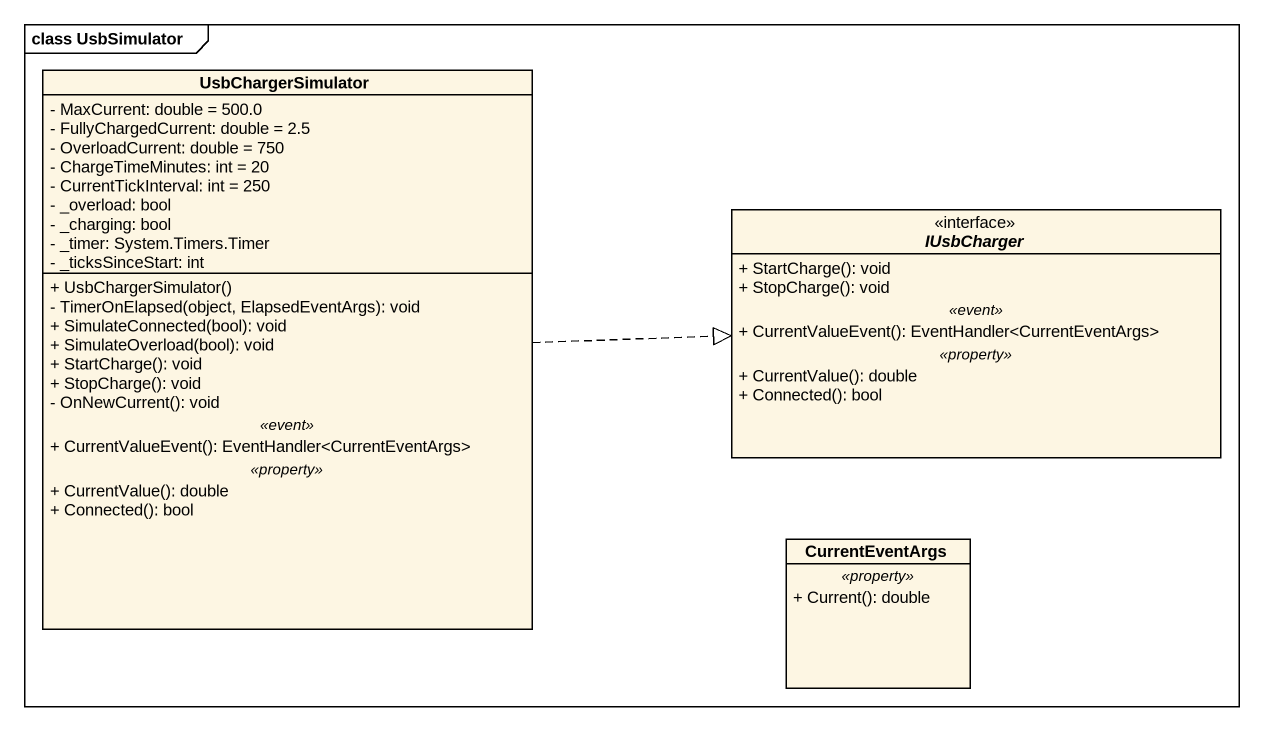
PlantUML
@startuml
mainframe class UsbSimulator
hide circle
hide empty members
skinparam classAttributeIconSize 0
class UsbChargerSimulator {
  - MaxCurrent: double = 500.0
  - FullyChargedCurrent: double = 2.5
  - OverloadCurrent: double = 750
  - ChargeTimeMinutes: int = 20
  - CurrentTickInterval: int = 250
  - _overload: bool
  - _charging: bool
  - _timer: System.Timers.Timer
  - _ticksSinceStart: int
  --
  + UsbChargerSimulator()
  - TimerOnElapsed(object, ElapsedEventArgs): void
  + SimulateConnected(bool): void
  + SimulateOverload(bool): void
  + StartCharge(): void
  + StopCharge(): void
  - OnNewCurrent(): void
  .. <<event>> ..
  + CurrentValueEvent(): EventHandler<CurrentEventArgs>
  .. <<property>> ..
  + CurrentValue(): double
  + Connected(): bool
}
interface IUsbCharger {
  + StartCharge(): void
  + StopCharge(): void
  .. <<event>> ..
  + CurrentValueEvent(): EventHandler<CurrentEventArgs>
  .. <<property>> ..
  + CurrentValue(): double
  + Connected(): bool
}
class CurrentEventArgs {
  .. <<property>> ..
  + Current(): double
}
UsbChargerSimulator .right.|> IUsbCharger
@enduml
